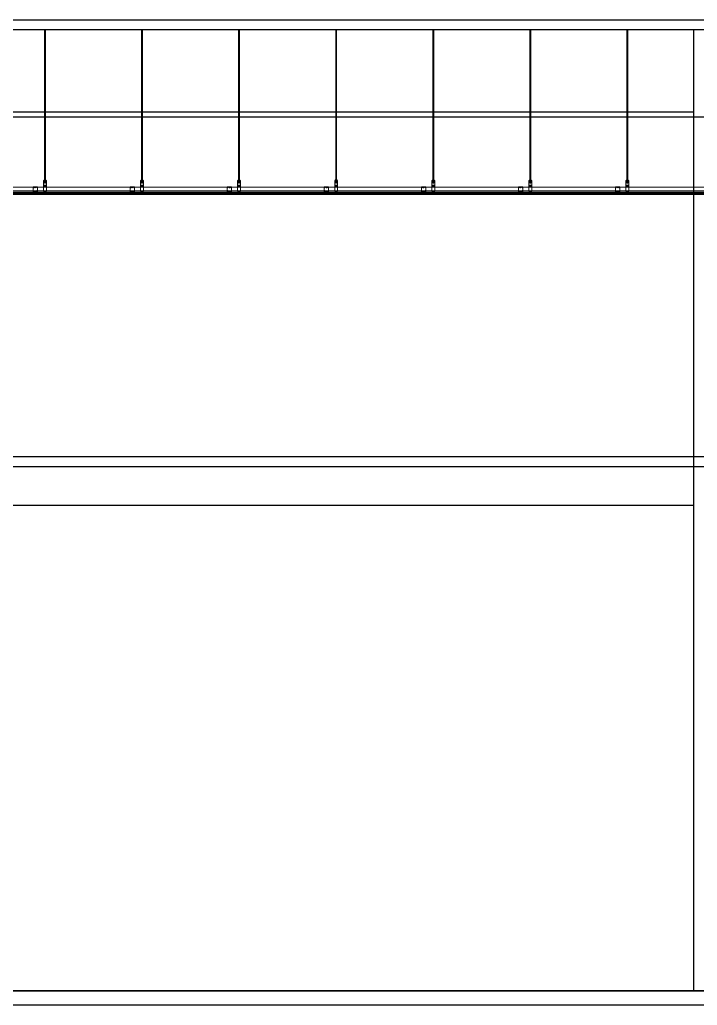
# Model space of a CAD drawing. Extents: x 152195838 to 323921156, y 365159662 to 730681027.
# Drawn here: x 161318112 to 161325092, y 365201913 to 365212063 of the extents above; entities that cross this region are included whole.
import ezdxf

# ---------------------------------------------------------------- set-up
doc = ezdxf.new("R2010")
doc.units = 0
doc.header["$MEASUREMENT"] = 0
doc.linetypes.add('CEN', pattern=[63, 60, -1, 1, -1])
for name, color, linetype in [('4A.TEC CEN', 1, 'CEN'), ('4A.TEC 단열재', 252, 'CONTINUOUS'), ('4A.TEC 마감선 1', 6, 'CONTINUOUS'), ('FIN', 6, 'CONTINUOUS'), ('text', 3, 'CONTINUOUS'), ('㈜SE&C 기둥', 2, 'CONTINUOUS'), ('㈜SE&C 벽체 1', 2, 'CONTINUOUS'), ('㈜SE&C 벽체 4', 7, 'CONTINUOUS')]:
    doc.layers.add(name, color=color, linetype=linetype)
doc.layers.add('CEIL', color=9, linetype='CONTINUOUS', lineweight=0)

# ---------------------------------------------------------------- blocks, each defined once
blk = doc.blocks.new('zw$1B78')
at = {"layer": '㈜SE&C 기둥', "color": 8, "ltscale": 0.5, "elevation": -1667}
blk.add_lwpolyline([(57050, 0), (57050, 9900)], dxfattribs=at)
at = {"layer": '㈜SE&C 벽체 1'}
blk.add_line((46670, 9900, -1667), (57330, 9900, -1667), dxfattribs=at)
at = {"layer": '㈜SE&C 벽체 4'}
blk.add_line((46950, 9050, -1667), (57050, 9050, -1667), dxfattribs=at)
blk = doc.blocks.new('zw$280B')
at = {"layer": '4A.TEC 단열재'}
blk.add_line((111800, 7850, -1667), (250, 7850, -1667), dxfattribs=at)
at = {"layer": '4A.TEC 마감선 1'}
blk.add_line((111800, 8000, -1667), (250, 8000, -1667), dxfattribs=at)

msp = doc.modelspace()

# ---------------------------------------------------------------- linework, layer by layer
at = {"layer": '4A.TEC CEN', "color": 8, "ltscale": 500}
for p, q in [((161217434.11, 365212063.33), (161448798.99, 365212063.33)), ((161217434.11, 365211063.33), (161448798.99, 365211063.33)), ((161217434.11, 365202063.33), (161448798.99, 365202063.33))]:
    msp.add_line(p, q, dxfattribs=at)
at = {"layer": 'CEIL'}
for p, q in [((161318367.21, 365210406.73), (161318367.21, 365211963.33)), ((161318376.21, 365210406.73), (161318376.21, 365211963.33)), ((161319367.21, 365210406.73), (161319367.21, 365211963.33)), ((161319376.21, 365210406.73), (161319376.21, 365211963.33)), ((161320367.21, 365210406.73), (161320367.21, 365211963.33)), ((161320376.21, 365210406.73), (161320376.21, 365211963.33)), ((161321367.21, 365210406.73), (161321367.21, 365211963.33)), ((161321376.21, 365210406.73), (161321376.21, 365211963.33)), ((161322367.21, 365210406.73), (161322367.21, 365211963.33)), ((161322376.21, 365210406.73), (161322376.21, 365211963.33)), ((161323367.21, 365210406.73), (161323367.21, 365211963.33)), ((161323376.21, 365210406.73), (161323376.21, 365211963.33)), ((161324367.21, 365210406.73), (161324367.21, 365211963.33)), ((161324376.21, 365210406.73), (161324376.21, 365211963.33)), ((161318356.71, 365210298.33), (161318356.71, 365210406.73)), ((161318386.71, 365210406.73), (161318356.71, 365210406.73)), ((161318356.71, 365210402.73), (161318386.71, 365210402.73)), ((161318385.21, 365210408.73), (161318358.21, 365210408.73)), ((161318358.21, 365210408.73), (161318358.21, 365210406.73)), ((161318358.21, 365210400.73), (161318358.21, 365210402.73)), ((161318358.21, 365210400.73), (161318385.21, 365210400.73)), ((161318362.71, 365210413.23), (161318362.71, 365210408.73)), ((161318362.71, 365210396.23), (161318362.71, 365210400.73)), ((161318378.71, 365210415.23), (161318364.71, 365210415.23)), ((161318367.21, 365210381.23), (161318367.21, 365210402.73)), ((161318376.21, 365210381.23), (161318376.21, 365210402.73)), ((161318380.71, 365210413.23), (161318380.71, 365210408.73)), ((161318380.71, 365210396.23), (161318380.71, 365210400.73)), ((161318385.21, 365210408.73), (161318385.21, 365210406.73)), ((161318385.21, 365210400.73), (161318385.21, 365210402.73)), ((161318386.71, 365210298.33), (161318386.71, 365210406.73)), ((161319356.71, 365210298.33), (161319356.71, 365210406.73)), ((161319386.71, 365210406.73), (161319356.71, 365210406.73)), ((161319356.71, 365210402.73), (161319386.71, 365210402.73)), ((161319385.21, 365210408.73), (161319358.21, 365210408.73)), ((161319358.21, 365210408.73), (161319358.21, 365210406.73)), ((161319358.21, 365210400.73), (161319358.21, 365210402.73)), ((161319358.21, 365210400.73), (161319385.21, 365210400.73)), ((161319362.71, 365210413.23), (161319362.71, 365210408.73)), ((161319362.71, 365210396.23), (161319362.71, 365210400.73)), ((161319378.71, 365210415.23), (161319364.71, 365210415.23)), ((161319367.21, 365210381.23), (161319367.21, 365210402.73)), ((161319376.21, 365210381.23), (161319376.21, 365210402.73)), ((161319380.71, 365210413.23), (161319380.71, 365210408.73)), ((161319380.71, 365210396.23), (161319380.71, 365210400.73)), ((161319385.21, 365210408.73), (161319385.21, 365210406.73)), ((161319385.21, 365210400.73), (161319385.21, 365210402.73)), ((161319386.71, 365210298.33), (161319386.71, 365210406.73)), ((161320356.71, 365210298.33), (161320356.71, 365210406.73)), ((161320386.71, 365210406.73), (161320356.71, 365210406.73)), ((161320356.71, 365210402.73), (161320386.71, 365210402.73)), ((161320385.21, 365210408.73), (161320358.21, 365210408.73)), ((161320358.21, 365210408.73), (161320358.21, 365210406.73)), ((161320358.21, 365210400.73), (161320358.21, 365210402.73)), ((161320358.21, 365210400.73), (161320385.21, 365210400.73)), ((161320362.71, 365210413.23), (161320362.71, 365210408.73)), ((161320362.71, 365210396.23), (161320362.71, 365210400.73)), ((161320378.71, 365210415.23), (161320364.71, 365210415.23)), ((161320367.21, 365210381.23), (161320367.21, 365210402.73)), ((161320376.21, 365210381.23), (161320376.21, 365210402.73)), ((161320380.71, 365210413.23), (161320380.71, 365210408.73)), ((161320380.71, 365210396.23), (161320380.71, 365210400.73)), ((161320385.21, 365210408.73), (161320385.21, 365210406.73)), ((161320385.21, 365210400.73), (161320385.21, 365210402.73)), ((161320386.71, 365210298.33), (161320386.71, 365210406.73)), ((161321356.71, 365210298.33), (161321356.71, 365210406.73)), ((161321386.71, 365210406.73), (161321356.71, 365210406.73)), ((161321356.71, 365210402.73), (161321386.71, 365210402.73)), ((161321385.21, 365210408.73), (161321358.21, 365210408.73)), ((161321358.21, 365210408.73), (161321358.21, 365210406.73)), ((161321358.21, 365210400.73), (161321358.21, 365210402.73)), ((161321358.21, 365210400.73), (161321385.21, 365210400.73)), ((161321362.71, 365210413.23), (161321362.71, 365210408.73)), ((161321362.71, 365210396.23), (161321362.71, 365210400.73)), ((161321378.71, 365210415.23), (161321364.71, 365210415.23)), ((161321367.21, 365210381.23), (161321367.21, 365210402.73)), ((161321376.21, 365210381.23), (161321376.21, 365210402.73)), ((161321380.71, 365210413.23), (161321380.71, 365210408.73)), ((161321380.71, 365210396.23), (161321380.71, 365210400.73)), ((161321385.21, 365210408.73), (161321385.21, 365210406.73)), ((161321385.21, 365210400.73), (161321385.21, 365210402.73)), ((161321386.71, 365210298.33), (161321386.71, 365210406.73)), ((161322356.71, 365210298.33), (161322356.71, 365210406.73)), ((161322386.71, 365210406.73), (161322356.71, 365210406.73)), ((161322356.71, 365210402.73), (161322386.71, 365210402.73)), ((161322385.21, 365210408.73), (161322358.21, 365210408.73)), ((161322358.21, 365210408.73), (161322358.21, 365210406.73)), ((161322358.21, 365210400.73), (161322358.21, 365210402.73)), ((161322358.21, 365210400.73), (161322385.21, 365210400.73)), ((161322362.71, 365210413.23), (161322362.71, 365210408.73)), ((161322362.71, 365210396.23), (161322362.71, 365210400.73)), ((161322378.71, 365210415.23), (161322364.71, 365210415.23)), ((161322367.21, 365210381.23), (161322367.21, 365210402.73)), ((161322376.21, 365210381.23), (161322376.21, 365210402.73)), ((161322380.71, 365210413.23), (161322380.71, 365210408.73)), ((161322380.71, 365210396.23), (161322380.71, 365210400.73)), ((161322385.21, 365210408.73), (161322385.21, 365210406.73)), ((161322385.21, 365210400.73), (161322385.21, 365210402.73)), ((161322386.71, 365210298.33), (161322386.71, 365210406.73)), ((161323356.71, 365210298.33), (161323356.71, 365210406.73)), ((161323386.71, 365210406.73), (161323356.71, 365210406.73)), ((161323356.71, 365210402.73), (161323386.71, 365210402.73)), ((161323385.21, 365210408.73), (161323358.21, 365210408.73)), ((161323358.21, 365210408.73), (161323358.21, 365210406.73)), ((161323358.21, 365210400.73), (161323358.21, 365210402.73)), ((161323358.21, 365210400.73), (161323385.21, 365210400.73)), ((161323362.71, 365210413.23), (161323362.71, 365210408.73)), ((161323362.71, 365210396.23), (161323362.71, 365210400.73)), ((161323378.71, 365210415.23), (161323364.71, 365210415.23)), ((161323367.21, 365210381.23), (161323367.21, 365210402.73)), ((161323376.21, 365210381.23), (161323376.21, 365210402.73)), ((161323380.71, 365210413.23), (161323380.71, 365210408.73)), ((161323380.71, 365210396.23), (161323380.71, 365210400.73)), ((161323385.21, 365210408.73), (161323385.21, 365210406.73)), ((161323385.21, 365210400.73), (161323385.21, 365210402.73)), ((161323386.71, 365210298.33), (161323386.71, 365210406.73)), ((161324356.71, 365210298.33), (161324356.71, 365210406.73)), ((161324386.71, 365210406.73), (161324356.71, 365210406.73)), ((161324356.71, 365210402.73), (161324386.71, 365210402.73)), ((161324385.21, 365210408.73), (161324358.21, 365210408.73)), ((161324358.21, 365210408.73), (161324358.21, 365210406.73)), ((161324358.21, 365210400.73), (161324358.21, 365210402.73)), ((161324358.21, 365210400.73), (161324385.21, 365210400.73)), ((161324362.71, 365210413.23), (161324362.71, 365210408.73)), ((161324362.71, 365210396.23), (161324362.71, 365210400.73)), ((161324378.71, 365210415.23), (161324364.71, 365210415.23)), ((161324367.21, 365210381.23), (161324367.21, 365210402.73)), ((161324376.21, 365210381.23), (161324376.21, 365210402.73)), ((161324380.71, 365210413.23), (161324380.71, 365210408.73)), ((161324380.71, 365210396.23), (161324380.71, 365210400.73)), ((161324385.21, 365210408.73), (161324385.21, 365210406.73)), ((161324385.21, 365210400.73), (161324385.21, 365210402.73)), ((161324386.71, 365210298.33), (161324386.71, 365210406.73)), ((161318249.21, 365210306.33), (161318249.21, 365210341.33)), ((161318294.21, 365210341.33), (161318249.21, 365210341.33)), ((161318252.1, 365210332.33), (161318249.21, 365210332.33)), ((161318254.21, 365210301.33), (161318249.21, 365210306.33)), ((161318249.21, 365210301.33), (161318249.21, 365210282.33)), ((161318254.21, 365210301.33), (161318249.21, 365210301.33)), ((161318251.21, 365210299.33), (161318251.21, 365210284.33)), ((161318254.21, 365210299.33), (161318251.21, 365210299.33)), ((161318256.21, 365210332.33), (161318253.19, 365210332.33)), ((161318254.21, 365210299.33), (161318254.21, 365210301.33)), ((161318256.21, 365210337.06), (161318256.21, 365210341.33)), ((161318256.21, 365210332.33), (161318256.21, 365210335.7)), ((161318268.21, 365210337.06), (161318268.21, 365210341.33)), ((161318268.21, 365210332.33), (161318268.21, 365210335.7)), ((161318271.42, 365210332.33), (161318268.21, 365210332.33)), ((161318275.21, 365210332.33), (161318272.78, 365210332.33)), ((161318275.21, 365210337.06), (161318275.21, 365210341.33)), ((161318275.21, 365210332.33), (161318275.21, 365210335.7)), ((161318287.21, 365210337.06), (161318287.21, 365210341.33)), ((161318287.21, 365210332.33), (161318287.21, 365210335.7)), ((161318289.65, 365210332.33), (161318287.21, 365210332.33)), ((161318289.21, 365210301.33), (161318294.21, 365210306.33)), ((161318294.21, 365210301.33), (161318289.21, 365210301.33)), ((161318289.21, 365210299.33), (161318289.21, 365210301.33)), ((161318292.21, 365210299.33), (161318289.21, 365210299.33)), ((161318294.21, 365210332.33), (161318291.28, 365210332.33)), ((161318292.21, 365210284.33), (161318292.21, 365210299.33)), ((161318294.21, 365210306.33), (161318294.21, 365210341.33)), ((161318294.21, 365210282.33), (161318294.21, 365210301.33)), ((161318386.71, 365210359.14), (161318356.71, 365210359.14)), ((161318356.71, 365210298.33), (161318386.71, 365210298.33)), ((161318378.71, 365210394.23), (161318364.71, 365210394.23)), ((161318364.71, 365210346.64), (161318378.71, 365210346.64)), ((161318374.21, 365210379.23), (161318369.21, 365210379.23)), ((161318371.71, 365210340.07), (161318371.71, 365210353.64)), ((161319294.21, 365210341.33), (161319249.21, 365210341.33)), ((161319249.21, 365210306.33), (161319249.21, 365210341.33)), ((161319252.1, 365210332.33), (161319249.21, 365210332.33)), ((161319254.21, 365210301.33), (161319249.21, 365210306.33)), ((161319254.21, 365210301.33), (161319249.21, 365210301.33)), ((161319249.21, 365210301.33), (161319249.21, 365210282.33)), ((161319254.21, 365210299.33), (161319251.21, 365210299.33)), ((161319251.21, 365210299.33), (161319251.21, 365210284.33)), ((161319256.21, 365210332.33), (161319253.19, 365210332.33)), ((161319254.21, 365210299.33), (161319254.21, 365210301.33)), ((161319256.21, 365210337.06), (161319256.21, 365210341.33)), ((161319256.21, 365210332.33), (161319256.21, 365210335.7)), ((161319268.21, 365210337.06), (161319268.21, 365210341.33)), ((161319268.21, 365210332.33), (161319268.21, 365210335.7)), ((161319271.42, 365210332.33), (161319268.21, 365210332.33)), ((161319275.21, 365210332.33), (161319272.78, 365210332.33)), ((161319275.21, 365210337.06), (161319275.21, 365210341.33)), ((161319275.21, 365210332.33), (161319275.21, 365210335.7)), ((161319287.21, 365210337.06), (161319287.21, 365210341.33)), ((161319287.21, 365210332.33), (161319287.21, 365210335.7)), ((161319289.65, 365210332.33), (161319287.21, 365210332.33)), ((161319289.21, 365210301.33), (161319294.21, 365210306.33)), ((161319289.21, 365210299.33), (161319289.21, 365210301.33)), ((161319294.21, 365210301.33), (161319289.21, 365210301.33)), ((161319292.21, 365210299.33), (161319289.21, 365210299.33)), ((161319294.21, 365210332.33), (161319291.28, 365210332.33)), ((161319292.21, 365210284.33), (161319292.21, 365210299.33)), ((161319294.21, 365210306.33), (161319294.21, 365210341.33)), ((161319294.21, 365210282.33), (161319294.21, 365210301.33)), ((161319386.71, 365210359.14), (161319356.71, 365210359.14)), ((161319356.71, 365210298.33), (161319386.71, 365210298.33)), ((161319378.71, 365210394.23), (161319364.71, 365210394.23)), ((161319364.71, 365210346.64), (161319378.71, 365210346.64)), ((161319374.21, 365210379.23), (161319369.21, 365210379.23)), ((161319371.71, 365210340.07), (161319371.71, 365210353.64)), ((161320249.21, 365210306.33), (161320249.21, 365210341.33)), ((161320294.21, 365210341.33), (161320249.21, 365210341.33)), ((161320252.1, 365210332.33), (161320249.21, 365210332.33)), ((161320254.21, 365210301.33), (161320249.21, 365210306.33)), ((161320249.21, 365210301.33), (161320249.21, 365210282.33)), ((161320254.21, 365210301.33), (161320249.21, 365210301.33)), ((161320251.21, 365210299.33), (161320251.21, 365210284.33)), ((161320254.21, 365210299.33), (161320251.21, 365210299.33)), ((161320256.21, 365210332.33), (161320253.19, 365210332.33)), ((161320254.21, 365210299.33), (161320254.21, 365210301.33)), ((161320256.21, 365210337.06), (161320256.21, 365210341.33)), ((161320256.21, 365210332.33), (161320256.21, 365210335.7)), ((161320268.21, 365210337.06), (161320268.21, 365210341.33)), ((161320268.21, 365210332.33), (161320268.21, 365210335.7)), ((161320271.42, 365210332.33), (161320268.21, 365210332.33)), ((161320275.21, 365210332.33), (161320272.78, 365210332.33)), ((161320275.21, 365210337.06), (161320275.21, 365210341.33)), ((161320275.21, 365210332.33), (161320275.21, 365210335.7)), ((161320287.21, 365210337.06), (161320287.21, 365210341.33)), ((161320287.21, 365210332.33), (161320287.21, 365210335.7)), ((161320289.65, 365210332.33), (161320287.21, 365210332.33)), ((161320289.21, 365210301.33), (161320294.21, 365210306.33)), ((161320294.21, 365210301.33), (161320289.21, 365210301.33)), ((161320289.21, 365210299.33), (161320289.21, 365210301.33)), ((161320292.21, 365210299.33), (161320289.21, 365210299.33)), ((161320294.21, 365210332.33), (161320291.28, 365210332.33)), ((161320292.21, 365210284.33), (161320292.21, 365210299.33)), ((161320294.21, 365210306.33), (161320294.21, 365210341.33)), ((161320294.21, 365210282.33), (161320294.21, 365210301.33)), ((161320386.71, 365210359.14), (161320356.71, 365210359.14)), ((161320356.71, 365210298.33), (161320386.71, 365210298.33)), ((161320378.71, 365210394.23), (161320364.71, 365210394.23)), ((161320364.71, 365210346.64), (161320378.71, 365210346.64)), ((161320374.21, 365210379.23), (161320369.21, 365210379.23)), ((161320371.71, 365210340.07), (161320371.71, 365210353.64)), ((161321294.21, 365210341.33), (161321249.21, 365210341.33)), ((161321249.21, 365210306.33), (161321249.21, 365210341.33)), ((161321252.1, 365210332.33), (161321249.21, 365210332.33)), ((161321254.21, 365210301.33), (161321249.21, 365210306.33)), ((161321254.21, 365210301.33), (161321249.21, 365210301.33)), ((161321249.21, 365210301.33), (161321249.21, 365210282.33)), ((161321254.21, 365210299.33), (161321251.21, 365210299.33)), ((161321251.21, 365210299.33), (161321251.21, 365210284.33)), ((161321256.21, 365210332.33), (161321253.19, 365210332.33)), ((161321254.21, 365210299.33), (161321254.21, 365210301.33)), ((161321256.21, 365210337.06), (161321256.21, 365210341.33)), ((161321256.21, 365210332.33), (161321256.21, 365210335.7)), ((161321268.21, 365210337.06), (161321268.21, 365210341.33)), ((161321268.21, 365210332.33), (161321268.21, 365210335.7)), ((161321271.42, 365210332.33), (161321268.21, 365210332.33)), ((161321275.21, 365210332.33), (161321272.78, 365210332.33)), ((161321275.21, 365210337.06), (161321275.21, 365210341.33)), ((161321275.21, 365210332.33), (161321275.21, 365210335.7)), ((161321287.21, 365210337.06), (161321287.21, 365210341.33)), ((161321287.21, 365210332.33), (161321287.21, 365210335.7)), ((161321289.65, 365210332.33), (161321287.21, 365210332.33)), ((161321289.21, 365210301.33), (161321294.21, 365210306.33)), ((161321289.21, 365210299.33), (161321289.21, 365210301.33)), ((161321294.21, 365210301.33), (161321289.21, 365210301.33)), ((161321292.21, 365210299.33), (161321289.21, 365210299.33)), ((161321294.21, 365210332.33), (161321291.28, 365210332.33)), ((161321292.21, 365210284.33), (161321292.21, 365210299.33)), ((161321294.21, 365210306.33), (161321294.21, 365210341.33)), ((161321294.21, 365210282.33), (161321294.21, 365210301.33)), ((161321386.71, 365210359.14), (161321356.71, 365210359.14)), ((161321356.71, 365210298.33), (161321386.71, 365210298.33)), ((161321378.71, 365210394.23), (161321364.71, 365210394.23)), ((161321364.71, 365210346.64), (161321378.71, 365210346.64)), ((161321374.21, 365210379.23), (161321369.21, 365210379.23)), ((161321371.71, 365210340.07), (161321371.71, 365210353.64)), ((161322249.21, 365210306.33), (161322249.21, 365210341.33)), ((161322294.21, 365210341.33), (161322249.21, 365210341.33)), ((161322252.1, 365210332.33), (161322249.21, 365210332.33)), ((161322254.21, 365210301.33), (161322249.21, 365210306.33)), ((161322249.21, 365210301.33), (161322249.21, 365210282.33)), ((161322254.21, 365210301.33), (161322249.21, 365210301.33)), ((161322251.21, 365210299.33), (161322251.21, 365210284.33)), ((161322254.21, 365210299.33), (161322251.21, 365210299.33)), ((161322256.21, 365210332.33), (161322253.19, 365210332.33)), ((161322254.21, 365210299.33), (161322254.21, 365210301.33)), ((161322256.21, 365210337.06), (161322256.21, 365210341.33)), ((161322256.21, 365210332.33), (161322256.21, 365210335.7)), ((161322268.21, 365210337.06), (161322268.21, 365210341.33)), ((161322268.21, 365210332.33), (161322268.21, 365210335.7)), ((161322271.42, 365210332.33), (161322268.21, 365210332.33)), ((161322275.21, 365210332.33), (161322272.78, 365210332.33)), ((161322275.21, 365210337.06), (161322275.21, 365210341.33)), ((161322275.21, 365210332.33), (161322275.21, 365210335.7)), ((161322287.21, 365210337.06), (161322287.21, 365210341.33)), ((161322287.21, 365210332.33), (161322287.21, 365210335.7)), ((161322289.65, 365210332.33), (161322287.21, 365210332.33)), ((161322289.21, 365210301.33), (161322294.21, 365210306.33)), ((161322294.21, 365210301.33), (161322289.21, 365210301.33)), ((161322289.21, 365210299.33), (161322289.21, 365210301.33)), ((161322292.21, 365210299.33), (161322289.21, 365210299.33)), ((161322294.21, 365210332.33), (161322291.28, 365210332.33)), ((161322292.21, 365210284.33), (161322292.21, 365210299.33)), ((161322294.21, 365210306.33), (161322294.21, 365210341.33)), ((161322294.21, 365210282.33), (161322294.21, 365210301.33)), ((161322386.71, 365210359.14), (161322356.71, 365210359.14)), ((161322356.71, 365210298.33), (161322386.71, 365210298.33)), ((161322378.71, 365210394.23), (161322364.71, 365210394.23)), ((161322364.71, 365210346.64), (161322378.71, 365210346.64)), ((161322374.21, 365210379.23), (161322369.21, 365210379.23)), ((161322371.71, 365210340.07), (161322371.71, 365210353.64)), ((161323294.21, 365210341.33), (161323249.21, 365210341.33)), ((161323249.21, 365210306.33), (161323249.21, 365210341.33)), ((161323252.1, 365210332.33), (161323249.21, 365210332.33)), ((161323254.21, 365210301.33), (161323249.21, 365210306.33)), ((161323254.21, 365210301.33), (161323249.21, 365210301.33)), ((161323249.21, 365210301.33), (161323249.21, 365210282.33)), ((161323254.21, 365210299.33), (161323251.21, 365210299.33)), ((161323251.21, 365210299.33), (161323251.21, 365210284.33)), ((161323256.21, 365210332.33), (161323253.19, 365210332.33)), ((161323254.21, 365210299.33), (161323254.21, 365210301.33)), ((161323256.21, 365210337.06), (161323256.21, 365210341.33)), ((161323256.21, 365210332.33), (161323256.21, 365210335.7)), ((161323268.21, 365210337.06), (161323268.21, 365210341.33)), ((161323268.21, 365210332.33), (161323268.21, 365210335.7)), ((161323271.42, 365210332.33), (161323268.21, 365210332.33)), ((161323275.21, 365210332.33), (161323272.78, 365210332.33)), ((161323275.21, 365210337.06), (161323275.21, 365210341.33)), ((161323275.21, 365210332.33), (161323275.21, 365210335.7)), ((161323287.21, 365210337.06), (161323287.21, 365210341.33)), ((161323287.21, 365210332.33), (161323287.21, 365210335.7)), ((161323289.65, 365210332.33), (161323287.21, 365210332.33)), ((161323289.21, 365210301.33), (161323294.21, 365210306.33)), ((161323289.21, 365210299.33), (161323289.21, 365210301.33)), ((161323294.21, 365210301.33), (161323289.21, 365210301.33)), ((161323292.21, 365210299.33), (161323289.21, 365210299.33)), ((161323294.21, 365210332.33), (161323291.28, 365210332.33)), ((161323292.21, 365210284.33), (161323292.21, 365210299.33)), ((161323294.21, 365210306.33), (161323294.21, 365210341.33)), ((161323294.21, 365210282.33), (161323294.21, 365210301.33)), ((161323386.71, 365210359.14), (161323356.71, 365210359.14)), ((161323356.71, 365210298.33), (161323386.71, 365210298.33)), ((161323378.71, 365210394.23), (161323364.71, 365210394.23)), ((161323364.71, 365210346.64), (161323378.71, 365210346.64)), ((161323374.21, 365210379.23), (161323369.21, 365210379.23)), ((161323371.71, 365210340.07), (161323371.71, 365210353.64)), ((161324249.21, 365210306.33), (161324249.21, 365210341.33)), ((161324294.21, 365210341.33), (161324249.21, 365210341.33)), ((161324252.1, 365210332.33), (161324249.21, 365210332.33)), ((161324254.21, 365210301.33), (161324249.21, 365210306.33)), ((161324249.21, 365210301.33), (161324249.21, 365210282.33)), ((161324254.21, 365210301.33), (161324249.21, 365210301.33)), ((161324251.21, 365210299.33), (161324251.21, 365210284.33)), ((161324254.21, 365210299.33), (161324251.21, 365210299.33)), ((161324256.21, 365210332.33), (161324253.19, 365210332.33)), ((161324254.21, 365210299.33), (161324254.21, 365210301.33)), ((161324256.21, 365210337.06), (161324256.21, 365210341.33)), ((161324256.21, 365210332.33), (161324256.21, 365210335.7)), ((161324268.21, 365210337.06), (161324268.21, 365210341.33)), ((161324268.21, 365210332.33), (161324268.21, 365210335.7)), ((161324271.42, 365210332.33), (161324268.21, 365210332.33)), ((161324275.21, 365210332.33), (161324272.78, 365210332.33)), ((161324275.21, 365210337.06), (161324275.21, 365210341.33)), ((161324275.21, 365210332.33), (161324275.21, 365210335.7)), ((161324287.21, 365210337.06), (161324287.21, 365210341.33)), ((161324287.21, 365210332.33), (161324287.21, 365210335.7)), ((161324289.65, 365210332.33), (161324287.21, 365210332.33)), ((161324289.21, 365210301.33), (161324294.21, 365210306.33)), ((161324294.21, 365210301.33), (161324289.21, 365210301.33)), ((161324289.21, 365210299.33), (161324289.21, 365210301.33)), ((161324292.21, 365210299.33), (161324289.21, 365210299.33)), ((161324294.21, 365210332.33), (161324291.28, 365210332.33)), ((161324292.21, 365210284.33), (161324292.21, 365210299.33)), ((161324294.21, 365210306.33), (161324294.21, 365210341.33)), ((161324294.21, 365210282.33), (161324294.21, 365210301.33)), ((161324386.71, 365210359.14), (161324356.71, 365210359.14)), ((161324356.71, 365210298.33), (161324386.71, 365210298.33)), ((161324378.71, 365210394.23), (161324364.71, 365210394.23)), ((161324364.71, 365210346.64), (161324378.71, 365210346.64)), ((161324374.21, 365210379.23), (161324369.21, 365210379.23)), ((161324371.71, 365210340.07), (161324371.71, 365210353.64)), ((161318249.21, 365210282.33), (161318255.21, 365210282.33)), ((161318292.21, 365210293.33), (161318251.21, 365210293.33)), ((161318251.21, 365210284.33), (161318253.5, 365210284.33)), ((161318265.21, 365210282.33), (161318278.21, 365210282.33)), ((161318266.92, 365210284.33), (161318276.5, 365210284.33)), ((161318288.21, 365210282.33), (161318294.21, 365210282.33)), ((161318289.92, 365210284.33), (161318292.21, 365210284.33)), ((161319249.21, 365210282.33), (161319255.21, 365210282.33)), ((161319292.21, 365210293.33), (161319251.21, 365210293.33)), ((161319251.21, 365210284.33), (161319253.5, 365210284.33)), ((161319265.21, 365210282.33), (161319278.21, 365210282.33)), ((161319266.92, 365210284.33), (161319276.5, 365210284.33)), ((161319288.21, 365210282.33), (161319294.21, 365210282.33)), ((161319289.92, 365210284.33), (161319292.21, 365210284.33)), ((161320249.21, 365210282.33), (161320255.21, 365210282.33)), ((161320292.21, 365210293.33), (161320251.21, 365210293.33)), ((161320251.21, 365210284.33), (161320253.5, 365210284.33)), ((161320265.21, 365210282.33), (161320278.21, 365210282.33)), ((161320266.92, 365210284.33), (161320276.5, 365210284.33)), ((161320288.21, 365210282.33), (161320294.21, 365210282.33)), ((161320289.92, 365210284.33), (161320292.21, 365210284.33)), ((161321249.21, 365210282.33), (161321255.21, 365210282.33)), ((161321292.21, 365210293.33), (161321251.21, 365210293.33)), ((161321251.21, 365210284.33), (161321253.5, 365210284.33)), ((161321265.21, 365210282.33), (161321278.21, 365210282.33)), ((161321266.92, 365210284.33), (161321276.5, 365210284.33)), ((161321288.21, 365210282.33), (161321294.21, 365210282.33)), ((161321289.92, 365210284.33), (161321292.21, 365210284.33)), ((161322249.21, 365210282.33), (161322255.21, 365210282.33)), ((161322292.21, 365210293.33), (161322251.21, 365210293.33)), ((161322251.21, 365210284.33), (161322253.5, 365210284.33)), ((161322265.21, 365210282.33), (161322278.21, 365210282.33)), ((161322266.92, 365210284.33), (161322276.5, 365210284.33)), ((161322288.21, 365210282.33), (161322294.21, 365210282.33)), ((161322289.92, 365210284.33), (161322292.21, 365210284.33)), ((161323249.21, 365210282.33), (161323255.21, 365210282.33)), ((161323292.21, 365210293.33), (161323251.21, 365210293.33)), ((161323251.21, 365210284.33), (161323253.5, 365210284.33)), ((161323265.21, 365210282.33), (161323278.21, 365210282.33)), ((161323266.92, 365210284.33), (161323276.5, 365210284.33)), ((161323288.21, 365210282.33), (161323294.21, 365210282.33)), ((161323289.92, 365210284.33), (161323292.21, 365210284.33)), ((161324249.21, 365210282.33), (161324255.21, 365210282.33)), ((161324292.21, 365210293.33), (161324251.21, 365210293.33)), ((161324251.21, 365210284.33), (161324253.5, 365210284.33)), ((161324265.21, 365210282.33), (161324278.21, 365210282.33)), ((161324266.92, 365210284.33), (161324276.5, 365210284.33)), ((161324288.21, 365210282.33), (161324294.21, 365210282.33)), ((161324289.92, 365210284.33), (161324292.21, 365210284.33))]:
    msp.add_line(p, q, dxfattribs=at)
for points in [[(161272081.94, 365210339.33), (161358686.94, 365210339.33)], [(161358686.94, 365210301.33), (161272081.94, 365210301.33)]]:
    msp.add_lwpolyline(points, dxfattribs=at)
for centre, radius in [((161318371.71, 365210346.64), 7), ((161318371.71, 365210346.64), 5), ((161319371.71, 365210346.64), 7), ((161319371.71, 365210346.64), 5), ((161320371.71, 365210346.64), 7), ((161320371.71, 365210346.64), 5), ((161321371.71, 365210346.64), 7), ((161321371.71, 365210346.64), 5), ((161322371.71, 365210346.64), 7), ((161322371.71, 365210346.64), 5), ((161323371.71, 365210346.64), 7), ((161323371.71, 365210346.64), 5), ((161324371.71, 365210346.64), 7), ((161324371.71, 365210346.64), 5)]:
    msp.add_circle(centre, radius, dxfattribs=at)
for centre, radius, start, end in [((161318364.71, 365210413.23), 2, 90, 180), ((161318378.71, 365210413.23), 2, 0, 90), ((161319364.71, 365210413.23), 2, 90, 180), ((161319378.71, 365210413.23), 2, 0, 90), ((161320364.71, 365210413.23), 2, 90, 180), ((161320378.71, 365210413.23), 2, 0, 90), ((161321364.71, 365210413.23), 2, 90, 180), ((161321378.71, 365210413.23), 2, 0, 90), ((161322364.71, 365210413.23), 2, 90, 180), ((161322378.71, 365210413.23), 2, 0, 90), ((161323364.71, 365210413.23), 2, 90, 180), ((161323378.71, 365210413.23), 2, 0, 90), ((161324364.71, 365210413.23), 2, 90, 180), ((161324378.71, 365210413.23), 2, 0, 90), ((161318364.71, 365210396.23), 2, 180, 270), ((161318369.21, 365210381.23), 2, 180, 270), ((161318374.21, 365210381.23), 2, 270, 0), ((161318374.21, 365210381.23), 2, 270, 0), ((161318378.71, 365210396.23), 2, 270, 0), ((161319364.71, 365210396.23), 2, 180, 270), ((161319369.21, 365210381.23), 2, 180, 270), ((161319374.21, 365210381.23), 2, 270, 0), ((161319374.21, 365210381.23), 2, 270, 0), ((161319378.71, 365210396.23), 2, 270, 0), ((161320364.71, 365210396.23), 2, 180, 270), ((161320369.21, 365210381.23), 2, 180, 270), ((161320374.21, 365210381.23), 2, 270, 0), ((161320374.21, 365210381.23), 2, 270, 0), ((161320378.71, 365210396.23), 2, 270, 0), ((161321364.71, 365210396.23), 2, 180, 270), ((161321369.21, 365210381.23), 2, 180, 270), ((161321374.21, 365210381.23), 2, 270, 0), ((161321374.21, 365210381.23), 2, 270, 0), ((161321378.71, 365210396.23), 2, 270, 0), ((161322364.71, 365210396.23), 2, 180, 270), ((161322369.21, 365210381.23), 2, 180, 270), ((161322374.21, 365210381.23), 2, 270, 0), ((161322374.21, 365210381.23), 2, 270, 0), ((161322378.71, 365210396.23), 2, 270, 0), ((161323364.71, 365210396.23), 2, 180, 270), ((161323369.21, 365210381.23), 2, 180, 270), ((161323374.21, 365210381.23), 2, 270, 0), ((161323374.21, 365210381.23), 2, 270, 0), ((161323378.71, 365210396.23), 2, 270, 0), ((161324364.71, 365210396.23), 2, 180, 270), ((161324369.21, 365210381.23), 2, 180, 270), ((161324374.21, 365210381.23), 2, 270, 0), ((161324374.21, 365210381.23), 2, 270, 0), ((161324378.71, 365210396.23), 2, 270, 0), ((161318260.21, 365210282.33), 7, 16.601548, 163.398452), ((161318260.21, 365210282.33), 5, 0, 180), ((161318283.21, 365210282.33), 7, 16.601548, 163.398452), ((161318283.21, 365210282.33), 5, 0, 180), ((161319260.21, 365210282.33), 7, 16.601548, 163.398452), ((161319260.21, 365210282.33), 5, 0, 180), ((161319283.21, 365210282.33), 7, 16.601548, 163.398452), ((161319283.21, 365210282.33), 5, 0, 180), ((161320260.21, 365210282.33), 7, 16.601548, 163.398452), ((161320260.21, 365210282.33), 5, 0, 180), ((161320283.21, 365210282.33), 7, 16.601548, 163.398452), ((161320283.21, 365210282.33), 5, 0, 180), ((161321260.21, 365210282.33), 7, 16.601548, 163.398452), ((161321260.21, 365210282.33), 5, 0, 180), ((161321283.21, 365210282.33), 7, 16.601548, 163.398452), ((161321283.21, 365210282.33), 5, 0, 180), ((161322260.21, 365210282.33), 7, 16.601548, 163.398452), ((161322260.21, 365210282.33), 5, 0, 180), ((161322283.21, 365210282.33), 7, 16.601548, 163.398452), ((161322283.21, 365210282.33), 5, 0, 180), ((161323260.21, 365210282.33), 7, 16.601548, 163.398452), ((161323260.21, 365210282.33), 5, 0, 180), ((161323283.21, 365210282.33), 7, 16.601548, 163.398452), ((161323283.21, 365210282.33), 5, 0, 180), ((161324260.21, 365210282.33), 7, 16.601548, 163.398452), ((161324260.21, 365210282.33), 5, 0, 180), ((161324283.21, 365210282.33), 7, 16.601548, 163.398452), ((161324283.21, 365210282.33), 5, 0, 180)]:
    msp.add_arc(centre, radius, start, end, dxfattribs=at)
at = {"layer": 'FIN'}
for p, q in [((161358711.94, 365210282.33), (161272056.94, 365210282.33)), ((161358711.94, 365210272.83), (161272056.94, 365210272.83)), ((161358711.94, 365210263.33), (161272056.94, 365210263.33))]:
    msp.add_line(p, q, dxfattribs=at)
at = {"layer": '㈜SE&C 기둥', "color": 8, "ltscale": 0.5}
msp.add_lwpolyline([(161325056.94, 365202063.33), (161325056.94, 365207463.33)], dxfattribs=at)
at = {"layer": '㈜SE&C 벽체 1'}
for p, q in [((161268056.94, 365207563.33), (161359081.94, 365207563.33)), ((161314676.94, 365207463.33), (161325336.94, 365207463.33))]:
    msp.add_line(p, q, dxfattribs=at)
at = {"layer": '㈜SE&C 벽체 4'}
msp.add_line((161314956.94, 365207063.33), (161325056.94, 365207063.33), dxfattribs=at)

# ---------------------------------------------------------------- block references
at = {"layer": 'text'}
for name, p in [('zw$1B78', (161268006.94, 365202063.33, 1666.67)), ('zw$280B', (161268006.94, 365194063.33, 1666.67))]:
    msp.add_blockref(name, p, dxfattribs=at)

doc.saveas('drawing.dxf')
